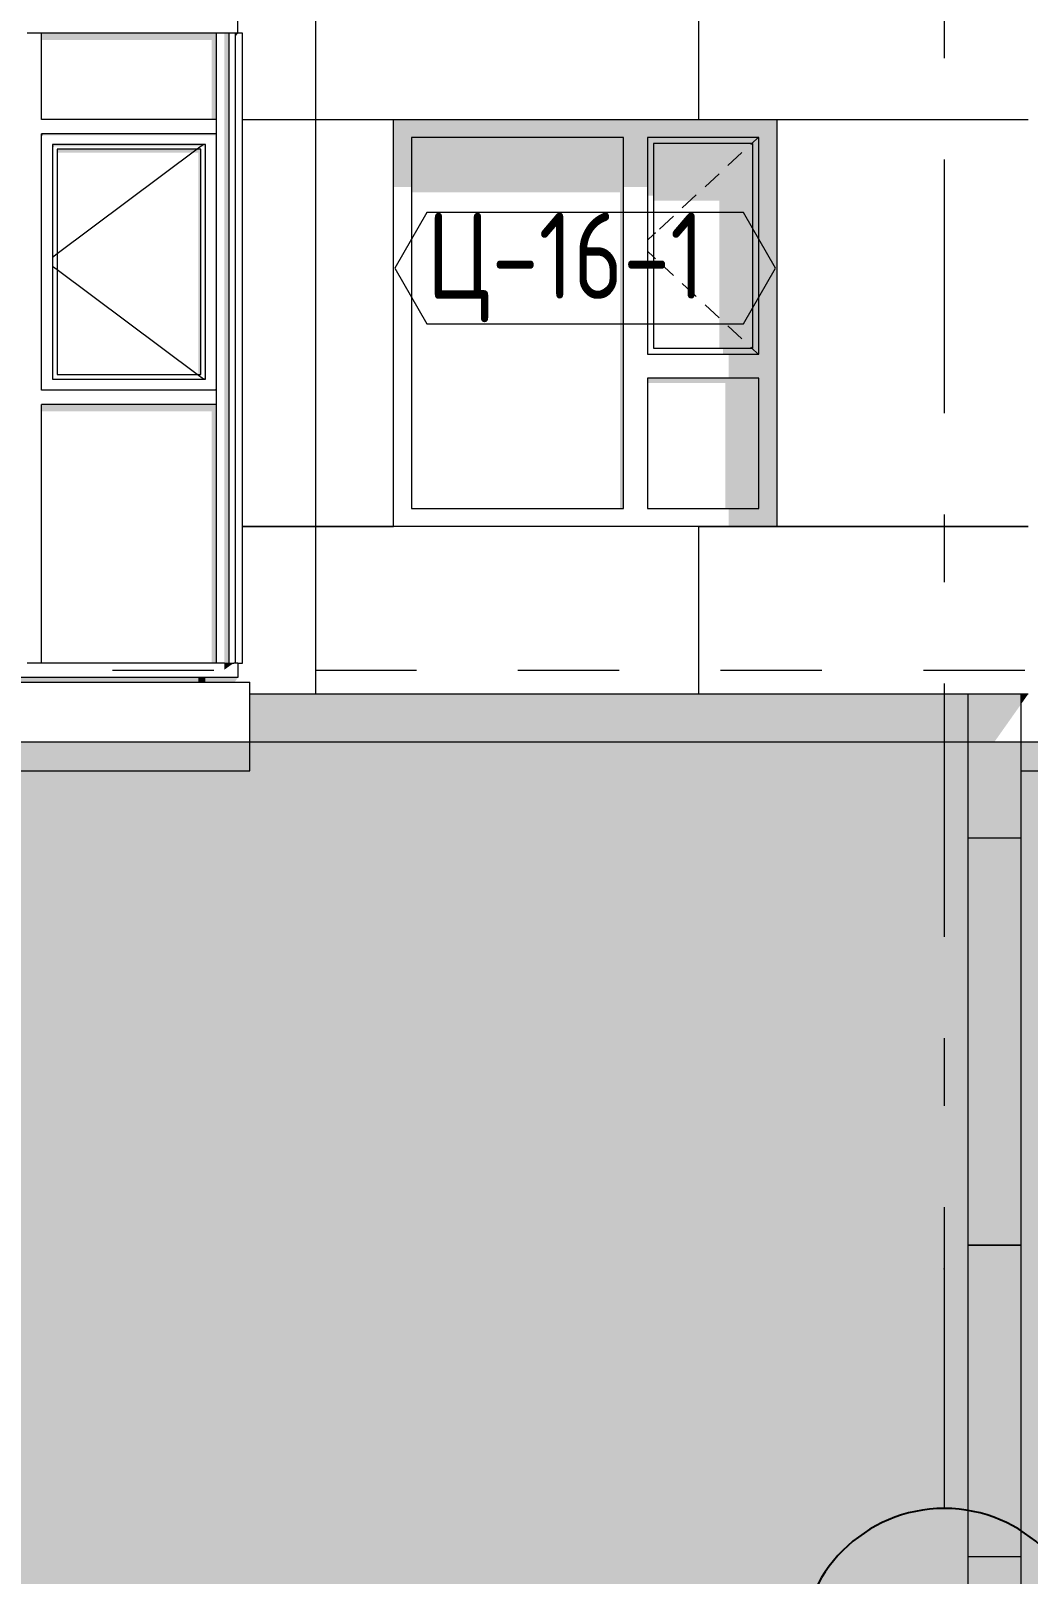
# Model space of a CAD drawing. Header units: millimetres. Extents: x 18162 to 7085488, y 72188 to 247925.
# Drawn here: x 4836125 to 4840290, y 79063 to 85506 of the extents above; entities that cross this region are included whole.
import ezdxf
from ezdxf.enums import TextEntityAlignment as Align

# ---------------------------------------------------------------- set-up
doc = ezdxf.new("R2010")
doc.units = ezdxf.units.MM
doc.header["$MEASUREMENT"] = 0
doc.linetypes.add('Dashed', pattern=[423.333333, 211.666667, -211.666667])
doc.linetypes.add('Double Dashed', pattern=[1093.611073, 529.166651, -211.666656, 141.111112, -211.666656])
for name, color, linetype in [('Archicad Windows', 7, 'Continuous'), ('Drawing & Figure', 7, 'Continuous'), ('Finish - Wall', 7, 'Continuous'), ('Interior - Stair & Railing', 7, 'Continuous'), ('Structural - Bearing', 7, 'Continuous'), ('Structural - Grid', 7, 'Continuous')]:
    doc.layers.add(name, color=color, linetype=linetype)
doc.styles.add('GENERATED_STYLE_3', font='', dxfattribs={"width": 0.8})
doc.styles.get('GENERATED_STYLE_3').set_extended_font_data('ISOCPEUR MON')
doc.dimstyles.new('GENERATED_STYLE__15', dxfattribs={"dimtxt": 440.00001, "dimasz": 228, "dimexe": 0.18, "dimexo": 150, "dimgap": 0, "dimtad": 1, "dimdec": 0, "dimzin": 0, "dimdsep": 46, "dimtxsty": 'GENERATED_STYLE_3', "dimblk": 'ARROWHEAD_2', "dimblk1": 'ARROWHEAD_2', "dimblk2": 'ARROWHEAD_2', "dimcen": 0.09, "dimclrd": 13, "dimclre": 13, "dimclrt": 13, "dimadec": 0, "dimazin": 0, "dimtfac": 1, "dimtdec": 4, "dimtmove": 0, "dimatfit": 3, "dimfxl": 1, "dimtolj": 1, "dimtzin": 0, "dimarcsym": 0})

# ---------------------------------------------------------------- blocks, each defined once
blk = doc.blocks.new('*X1770', base_point=(4860813, 82836.7))
at = {"layer": 'Structural - Bearing', "color": 8, "linetype": 'Continuous', "lineweight": 13}
for p, q in [((4840039.5, 82136.7), (4840259.5, 82136.7)), ((4840259.5, 80436.7), (4840039.5, 80436.7)), ((4840039.5, 80436.7), (4840259.5, 80436.7)), ((4840039.5, 79136.7), (4840259.5, 79136.7))]:
    blk.add_line(p, q, dxfattribs=at)
blk = doc.blocks.new('*X2047', base_point=(4860813, 82836.7))
at = {"layer": 'Structural - Bearing', "color": 8, "linetype": 'Continuous', "lineweight": 13}
for p, q in [((4837313, 85736.7), (4837313, 83436.7)), ((4838913, 85736.7), (4838913, 85136.7)), ((4834113, 85586.7), (4834113, 85556.7)), ((4835713, 85586.7), (4835713, 85556.7)), ((4837009, 85136.7), (4837313, 85136.7)), ((4837313, 85136.7), (4837639.5, 85136.7)), ((4839239.5, 85136.7), (4840013, 85136.7)), ((4840013, 85136.7), (4840289.5, 85136.7)), ((4837313, 83436.7), (4837009, 83436.7)), ((4837009, 83436.7), (4837313, 83436.7)), ((4837313, 83436.7), (4837639.5, 83436.7)), ((4837313, 83436.7), (4837313, 82836.7)), ((4837639.5, 83436.7), (4837313, 83436.7)), ((4838913, 83436.7), (4840013, 83436.7)), ((4838913, 83436.7), (4838913, 82836.7)), ((4840013, 83436.7), (4839239.5, 83436.7)), ((4840289.5, 83436.7), (4840013, 83436.7)), ((4840013, 83436.7), (4840289.5, 83436.7)), ((4837313, 82836.7), (4837313, 82736.7)), ((4838913, 82836.7), (4838913, 82736.7))]:
    blk.add_line(p, q, dxfattribs=at)
blk = doc.blocks.new('*D2094', base_point=(4860813, 82836.7))
at = {"color": 13, "linetype": 'Continuous', "lineweight": 13}
for p, q in [((4844580.9, 133286.7), (4844580.9, 133433.4)), ((4844805.9, 133286.7), (4829939.5, 133286.7)), ((4844580.9, 82736.7), (4844580.9, 133286.7))]:
    blk.add_line(p, q, dxfattribs=at)
at = {"color": 12, "linetype": 'Continuous', "lineweight": 35}
for p, q in [((4844730.9, 133200.1), (4844430.9, 133373.3)), ((4844430.9, 82823.3), (4844730.9, 82650.1))]:
    blk.add_line(p, q, dxfattribs=at)
at = {"color": 13, "lineweight": 13, "insert": (4844708.4, 107335.5), "char_height": 440, "attachment_point": 7, "rotation": 90, "style": 'GENERATED_STYLE_3'}
blk.add_mtext('\\A1;{\\pql;\\fISOCPEUR MON|b0|i0|c0|p0;\\W0.800000;50,550}', dxfattribs=at)
blk = doc.blocks.new('ARROWHEAD_2')
at = {"color": 0, "linetype": 'Continuous', "lineweight": 0}
for p, q in [((-0.378, -0.655), (0.378, 0.655)), ((0, 0), (-1, 0))]:
    blk.add_line(p, q, dxfattribs=at)
blk = doc.blocks.new('Label_75_3', base_point=(4838439.5, 84281.7))
at = {"color": 13, "linetype": 'Continuous', "lineweight": 13, "flags": 128}
blk.add_lwpolyline([(4837644.4, 84515.9), (4837778.5, 84283.7), (4839100.6, 84283.7), (4839234.7, 84515.9), (4839100.6, 84748.2), (4837778.5, 84748.2)], close=True, dxfattribs=at)
at = {"color": 13, "lineweight": 13, "insert": (4837778.5, 84747.5), "char_height": 360, "attachment_point": 1, "style": 'GENERATED_STYLE_3'}
blk.add_mtext('\\A1;{\\pql;\\pt0,253000;\\fISOCPEUR MON|b0|i0|c0|p0;\\W0.800000;Ц-16-1\\fISOCPEUR MON|b0|i0|c0|p0;\\W0.800000;\\A1{\\H.66x;\\S^  ;}\\fISOCPEUR MON|b0|i0|c0|p0;\\W0.800000;\\fISOCPEUR MON|b0|i0|c0|p0;\\W0.800000;\\A1{\\H.66x;\\S^  ;}\\fISOCPEUR MON|b0|i0|c0|p0;\\W0.800000; \\fISOCPEUR MON|b0|i0|c0|p0;\\W0.800000;\\fISOCPEUR MON|b0|i0|c0|p0;\\W0.800000;\\fISOCPEUR MON|b0|i0|c0|p0;\\W0.800000;\\fISOCPEUR MON|b0|i0|c0|p0;\\W0.800000;\\fISOCPEUR MON|b0|i0|c0|p0;\\W0.800000;\\fISOCPEUR MON|b0|i0|c0|p0;\\W0.800000;\\fISOCPEUR MON|b0|i0|c0|p0;\\W0.800000;\\fISOCPEUR MON|b0|i0|c0|p0;\\W0.800000;\\fISOCPEUR MON|b0|i0|c0|p0;\\W0.800000;\\fISOCPEUR MON|b0|i0|c0|p0;\\W0.800000;\\fISOCPEUR MON|b0|i0|c0|p0;\\W0.800000;\\fISOCPEUR MON|b0|i0|c0|p0;\\W0.800000;\\fISOCPEUR MON|b0|i0|c0|p0;\\W0.800000;\\fISOCPEUR MON|b0|i0|c0|p0;\\W0.800000;\\fISOCPEUR MON|b0|i0|c0|p0;\\W0.800000;\\fISOCPEUR MON|b0|i0|c0|p0;\\W0.800000;\\fISOCPEUR MON|b0|i0|c0|p0;\\W0.800000;\\fISOCPEUR MON|b0|i0|c0|p0;\\W0.800000;\\fISOCPEUR MON|b0|i0|c0|p0;\\W0.800000;\\fISOCPEUR MON|b0|i0|c0|p0;\\W0.800000;\\fISOCPEUR MON|b0|i0|c0|p0;\\W0.800000;\\fISOCPEUR MON|b0|i0|c0|p0;\\W0.800000;\\fISOCPEUR MON|b0|i0|c0|p0;\\W0.800000;\\fISOCPEUR MON|b0|i0|c0|p0;\\W0.800000;\\fISOCPEUR MON|b0|i0|c0|p0;\\W0.800000;\\fISOCPEUR MON|b0|i0|c0|p0;\\W0.800000;\\fISOCPEUR MON|b0|i0|c0|p0;\\W0.800000;\\fISOCPEUR MON|b0|i0|c0|p0;\\W0.800000;\\fISOCPEUR MON|b0|i0|c0|p0;\\W0.800000;\\fISOCPEUR MON|b0|i0|c0|p0;\\W0.800000;\\fISOCPEUR MON|b0|i0|c0|p0;\\W0.800000;\\fISOCPEUR MON|b0|i0|c0|p0;\\W0.800000;\\fISOCPEUR MON|b0|i0|c0|p0;\\W0.800000;\\fISOCPEUR MON|b0|i0|c0|p0;\\W0.800000;\\fISOCPEUR MON|b0|i0|c0|p0;\\W0.800000;\\fISOCPEUR MON|b0|i0|c0|p0;\\W0.800000;\\fISOCPEUR MON|b0|i0|c0|p0;\\W0.800000;\\fISOCPEUR MON|b0|i0|c0|p0;\\W0.800000;\\fISOCPEUR MON|b0|i0|c0|p0;\\W0.800000;\\fISOCPEUR MON|b0|i0|c0|p0;\\W0.800000;\\fISOCPEUR MON|b0|i0|c0|p0;\\W0.800000;\\fISOCPEUR MON|b0|i0|c0|p0;\\W0.800000;\\fISOCPEUR MON|b0|i0|c0|p0;\\W0.800000;}', dxfattribs=at)
blk = doc.blocks.new('Standard grid marker[373]_3', base_point=(4839939.5, 142836.7))
at = {"layer": 'Structural - Grid', "color": 13, "linetype": 'Double Dashed', "lineweight": 13, "ltscale": 2}
for p, q in [((4839939.5, 141836.7), (4839939.5, 80336.7)), ((4839939.5, 80336.7), (4839939.5, 79336.7))]:
    blk.add_line(p, q, dxfattribs=at)
at = {"layer": 'Structural - Grid', "color": 13, "linetype": 'Continuous', "lineweight": 25, "flags": 128}
blk.add_lwpolyline([(4839939.5, 78136.7, 1), (4839939.5, 79336.7, 1)], format="xyb", close=True, dxfattribs=at)
at = {"layer": 'Structural - Grid', "color": 13, "linetype": 'Double Dashed', "lineweight": 13, "ltscale": 2}
blk.add_point((4839939.5, 80336.7), dxfattribs=at)
blk.add_point((4839939.5, 80336.7), dxfattribs=at)
at = {"layer": 'Structural - Grid', "color": 13, "lineweight": 13, "style": 'GENERATED_STYLE_3'}
blk.add_attdef('AC_MarkerText_1', text='', height=500, rotation=360, dxfattribs=at).set_placement((4839939.5, 78986.7), align=Align.TOP_CENTER)

msp = doc.modelspace()

# ---------------------------------------------------------------- hatches: boundary and pattern name
at = {"layer": 'Archicad Windows', "linetype": 'Continuous', "lineweight": 0}
for points in [[(4837639.5, 85136.7), (4837639.5, 85061.7), (4837714.5, 85061.7), (4838599.5, 85061.7), (4838699.5, 85061.7), (4839164.5, 85061.7), (4839239.5, 85061.7), (4839239.5, 85136.7)], [(4837714.5, 85061.7), (4837639.5, 85061.7), (4837639.5, 84853.8), (4837714.5, 84853.8)], [(4838599.5, 85061.7), (4837714.5, 85061.7), (4837714.5, 84832.6), (4838584.5, 84832.6), (4838584.5, 83511.7), (4838599.5, 83511.7)], [(4838699.5, 85061.7), (4838599.5, 85061.7), (4838599.5, 84853.8), (4838699.5, 84853.8)], [(4838699.5, 85061.7), (4838699.5, 85036.7), (4838724.5, 85036.7), (4839139.5, 85036.7), (4839164.5, 85036.7), (4839164.5, 85061.7)], [(4839164.5, 84156.7), (4839164.5, 84056.7), (4839164.5, 83511.7), (4839239.5, 83511.7), (4839239.5, 85061.7), (4839164.5, 85061.7)], [(4838699.5, 85036.7), (4838699.5, 84818.5), (4838724.5, 84818.5), (4838724.5, 85036.7)], [(4838724.5, 85036.7), (4838724.5, 84797.3), (4838999.5, 84797.3), (4838999.5, 84181.7), (4839139.5, 84181.7), (4839139.5, 85036.7)], [(4839139.5, 84181.7), (4839164.5, 84181.7), (4839164.5, 85036.7), (4839139.5, 85036.7)], [(4839164.5, 84181.7), (4839014.5, 84181.7), (4839014.5, 84156.7), (4839164.5, 84156.7)], [(4839039.5, 84156.7), (4839039.5, 84056.7), (4839164.5, 84056.7), (4839164.5, 84156.7)], [(4839164.5, 84056.7), (4838699.5, 84056.7), (4838699.5, 84035.5), (4839024.5, 84035.5), (4839024.5, 83511.7), (4839164.5, 83511.7)], [(4839039.5, 83436.7), (4839239.5, 83436.7), (4839239.5, 83511.7), (4839039.5, 83511.7)]]:
    msp.add_hatch(color=49, dxfattribs=at).paths.add_polyline_path(points)
at = {"layer": 'Drawing & Figure', "linetype": 'Continuous', "lineweight": 0}
msp.add_hatch(color=49, dxfattribs=at).paths.add_polyline_path([(4868351.6, 82536.7), (4787503.3, 82536.7), (4787503.3, 72524.1), (4868351.6, 72524.1)])
at = {"layer": 'Finish - Wall', "linetype": 'Continuous', "lineweight": 0}
for points in [[(4836899.5, 85496.7), (4836169.5, 85496.7), (4836169.5, 85468.4), (4836879.5, 85468.4), (4836879.5, 85136.7), (4836899.5, 85136.7)], [(4836952.4, 85496.7), (4836932.9, 85496.7), (4836932.9, 85106.7), (4836952.4, 85106.7)], [(4836979.5, 85496.7), (4836979.5, 85486), (4836980.7, 85484.3), (4836989.5, 85496.7)], [(4836176.6, 85069.6), (4836169.5, 85076.7), (4836169.5, 85069.6)], [(4836899.5, 85076.7), (4836169.5, 85076.7), (4836176.6, 85069.6), (4836892.4, 85069.6)], [(4836892.4, 85069.6), (4836894.5, 85069.6), (4836894.5, 84011.7), (4836899.5, 84006.7), (4836899.5, 85076.7)], [(4836952.4, 85106.7), (4836932.9, 85106.7), (4836932.9, 83976.7), (4836952.4, 83976.7)], [(4836214.5, 85031.7), (4836214.5, 85024.6), (4836221.6, 85024.6)], [(4836854.5, 85031.7), (4836214.5, 85031.7), (4836221.6, 85024.6), (4836847.4, 85024.6)], [(4836834.5, 85011.7), (4836234.5, 85011.7), (4836234.5, 84997.5), (4836824.5, 84997.5), (4836824.5, 84071.7), (4836834.5, 84071.7)], [(4836847.4, 85024.6), (4836849.5, 85024.6), (4836849.5, 84056.7), (4836854.5, 84051.7), (4836854.5, 85031.7)], [(4836849.5, 84051.7), (4836854.5, 84051.7), (4836849.5, 84056.7)], [(4836894.5, 84006.7), (4836899.5, 84006.7), (4836894.5, 84011.7)], [(4836952.4, 83976.7), (4836932.9, 83976.7), (4836932.9, 82866.7), (4836952.4, 82866.7)], [(4836169.5, 83946.7), (4836169.5, 83918.4), (4836879.5, 83918.4), (4836879.5, 82866.7), (4836899.5, 82866.7), (4836899.5, 83946.7)], [(4836932.9, 82839.1), (4836939.5, 82843.8), (4836939.5, 82866.7), (4836932.9, 82866.7)], [(4836971.9, 82866.7), (4836939.5, 82866.7), (4836939.5, 82843.8)]]:
    msp.add_hatch(color=49, dxfattribs=at).paths.add_polyline_path(points)
at = {"layer": 'Interior - Stair & Railing', "linetype": 'Continuous', "lineweight": 0}
for points in [[(4836827.7, 82806.7), (4836827.5, 82806.7), (4836827.5, 82786.7), (4836827.7, 82786.7)], [(4836827.7, 82806.7), (4836827.7, 82786.7), (4836828.2, 82786.7), (4836828.2, 82806.7)], [(4836829.1, 82806.7), (4836828.2, 82806.7), (4836828.2, 82786.7), (4836829.1, 82786.7)], [(4836830.3, 82806.7), (4836829.1, 82806.7), (4836829.1, 82786.7), (4836830.3, 82786.7)], [(4836830.3, 82806.7), (4836830.3, 82786.7), (4836831.8, 82786.7), (4836831.8, 82806.7)], [(4836833.5, 82806.7), (4836831.8, 82806.7), (4836831.8, 82786.7), (4836833.5, 82786.7)], [(4836835.4, 82806.7), (4836833.5, 82806.7), (4836833.5, 82786.7), (4836835.4, 82786.7)], [(4836837.4, 82806.7), (4836835.4, 82806.7), (4836835.4, 82786.7), (4836837.4, 82786.7)], [(4836839.5, 82806.7), (4836837.4, 82806.7), (4836837.4, 82786.7), (4836839.5, 82786.7)], [(4836841.6, 82806.7), (4836839.5, 82806.7), (4836839.5, 82786.7), (4836841.6, 82786.7)], [(4836841.6, 82786.7), (4836843.6, 82786.7), (4836843.6, 82806.7), (4836841.6, 82806.7)], [(4836845.5, 82806.7), (4836843.6, 82806.7), (4836843.6, 82786.7), (4836845.5, 82786.7)], [(4836847.2, 82806.7), (4836845.5, 82806.7), (4836845.5, 82786.7), (4836847.2, 82786.7)], [(4836847.2, 82806.7), (4836847.2, 82786.7), (4836848.7, 82786.7), (4836848.7, 82806.7)], [(4836849.9, 82806.7), (4836848.7, 82806.7), (4836848.7, 82786.7), (4836849.9, 82786.7)], [(4836850.8, 82806.7), (4836849.9, 82806.7), (4836849.9, 82786.7), (4836850.8, 82786.7)], [(4836850.8, 82806.7), (4836850.8, 82786.7), (4836851.3, 82786.7), (4836851.3, 82806.7)], [(4836851.5, 82806.7), (4836851.3, 82806.7), (4836851.3, 82786.7), (4836851.5, 82786.7)]]:
    msp.add_hatch(color=49, dxfattribs=at).paths.add_polyline_path(points)
at = {"layer": 'Structural - Bearing', "linetype": 'Continuous', "lineweight": 0}
for points in [[(4835951.5, 82806.7), (4835951.5, 82786.7), (4836827.5, 82786.7), (4836827.5, 82806.7)], [(4836989.5, 82806.7), (4836851.5, 82806.7), (4836851.5, 82786.7), (4836975.4, 82786.7)], [(4822539.5, 82524.6), (4826541.8, 82524.6), (4826736.6, 82524.6), (4827141.8, 82524.6), (4828449.5, 82524.6), (4828449.5, 80830.2), (4828439.5, 80816.1), (4828439.5, 80806.8), (4828339.5, 80665.4), (4828339.5, 80295.4), (4835539.5, 80295.4), (4837039.5, 82416.7), (4829839.5, 82416.7), (4829839.5, 82736.7), (4822539.5, 82736.7)], [(4837039.5, 82736.7), (4837039.5, 82524.6), (4840039.5, 82524.6), (4840039.5, 82736.7)], [(4840039.5, 82736.7), (4840039.5, 82524.6), (4840139.5, 82524.6), (4840259.5, 82694.3), (4840259.5, 82736.7)], [(4840259.5, 82694.3), (4840289.5, 82736.7), (4840259.5, 82736.7)]]:
    msp.add_hatch(color=49, dxfattribs=at).paths.add_polyline_path(points)

# ---------------------------------------------------------------- linework, layer by layer
at = {"color": 8, "linetype": 'Dashed', "lineweight": 13, "ltscale": 2}
msp.add_line((4805138.5, 82836.7), (4846132, 82836.7), dxfattribs=at)
at = {"layer": 'Archicad Windows', "color": 7, "linetype": 'Continuous', "lineweight": 13}
for p, q in [((4837639.5, 83436.7), (4837639.5, 85136.7)), ((4837639.5, 85136.7), (4839239.5, 85136.7)), ((4839239.5, 85136.7), (4839239.5, 83436.7)), ((4839239.5, 83436.7), (4837639.5, 83436.7))]:
    msp.add_line(p, q, dxfattribs=at)
at = {"layer": 'Archicad Windows', "color": 7, "linetype": 'Continuous', "lineweight": 9}
for p, q in [((4837714.5, 85061.7), (4837714.5, 83511.7)), ((4838599.5, 85061.7), (4837714.5, 85061.7)), ((4838599.5, 83511.7), (4838599.5, 85061.7)), ((4838699.5, 85061.7), (4838699.5, 84156.7)), ((4839164.5, 85061.7), (4838699.5, 85061.7)), ((4839162.6, 85061.7), (4839135.6, 85036.7)), ((4839164.5, 84156.7), (4839164.5, 85061.7)), ((4838724.5, 85036.7), (4838724.5, 84181.7)), ((4839139.5, 85036.7), (4838724.5, 85036.7)), ((4839094.2, 84998.3), (4839035.5, 84943.9)), ((4839135.6, 85036.7), (4839130.9, 85032.3)), ((4839139.5, 84181.7), (4839139.5, 85036.7)), ((4838998.9, 84909.9), (4838940.2, 84855.5)), ((4838903.5, 84821.5), (4838844.9, 84767.1)), ((4838808.2, 84733.1), (4838749.5, 84678.7)), ((4838724.5, 84655.5), (4838699.5, 84632.4)), ((4838733.2, 84663.6), (4838724.5, 84655.5)), ((4838724.5, 84562.8), (4838699.5, 84586)), ((4838733.2, 84554.8), (4838724.5, 84562.8)), ((4838808.2, 84485.2), (4838749.5, 84539.6)), ((4838903.5, 84396.8), (4838844.9, 84451.2)), ((4838998.9, 84308.5), (4838940.2, 84362.9)), ((4839094.2, 84220.1), (4839035.5, 84274.5)), ((4838699.5, 84156.7), (4839164.5, 84156.7)), ((4838724.5, 84181.7), (4839139.5, 84181.7)), ((4839135.6, 84181.7), (4839130.9, 84186.1)), ((4839162.6, 84156.7), (4839135.6, 84181.7)), ((4838699.5, 84056.7), (4838699.5, 83511.7)), ((4839164.5, 84056.7), (4838699.5, 84056.7)), ((4839164.5, 83511.7), (4839164.5, 84056.7)), ((4837714.5, 83511.7), (4838599.5, 83511.7)), ((4838699.5, 83511.7), (4839164.5, 83511.7))]:
    msp.add_line(p, q, dxfattribs=at)
at = {"layer": 'Drawing & Figure', "color": 7, "linetype": 'Continuous', "lineweight": 13, "flags": 128}
msp.add_lwpolyline([(4868351.6, 82536.7), (4787503.3, 82536.7), (4787503.3, 72524.1), (4868351.6, 72524.1)], close=True, dxfattribs=at)
at = {"layer": 'Finish - Wall', "color": 7, "linetype": 'Continuous', "lineweight": 9}
for p, q in [((4836989.5, 85496.7), (4836989.5, 85556.7)), ((4836139.5, 85496.7), (4836109.5, 85496.7)), ((4836169.5, 85496.7), (4836139.5, 85496.7)), ((4836899.5, 85496.7), (4836169.5, 85496.7)), ((4836169.5, 85136.7), (4836169.5, 85496.7)), ((4836932.9, 85496.7), (4836899.5, 85496.7)), ((4836899.5, 85136.7), (4836899.5, 85496.7)), ((4836952.4, 85496.7), (4836932.9, 85496.7)), ((4836971.9, 85496.7), (4836952.4, 85496.7)), ((4836952.4, 85106.7), (4836952.4, 85496.7)), ((4836979.5, 85496.7), (4836971.9, 85496.7)), ((4836989.5, 85496.7), (4836979.5, 85496.7)), ((4836979.5, 85106.7), (4836979.5, 85496.7)), ((4837009, 85496.7), (4836989.5, 85496.7)), ((4837009, 85106.7), (4837009, 85496.7)), ((4836899.5, 85136.7), (4836169.5, 85136.7)), ((4836899.5, 85106.7), (4836899.5, 85136.7)), ((4836169.5, 84006.7), (4836169.5, 85076.7)), ((4836899.5, 85076.7), (4836169.5, 85076.7)), ((4836899.5, 85076.7), (4836899.5, 85106.7)), ((4836899.5, 84006.7), (4836899.5, 85076.7)), ((4836952.4, 83976.7), (4836952.4, 85106.7)), ((4836979.5, 83976.7), (4836979.5, 85106.7)), ((4837009, 83976.7), (4837009, 85106.7)), ((4836214.5, 85031.7), (4836214.5, 84051.7)), ((4836854.5, 85031.7), (4836214.5, 85031.7)), ((4836834.5, 85011.7), (4836234.5, 85011.7)), ((4836819.2, 85011.7), (4836234.5, 84575.3)), ((4836234.5, 85011.7), (4836234.5, 84071.7)), ((4836846, 85031.7), (4836819.2, 85011.7)), ((4836834.5, 84071.7), (4836834.5, 85011.7)), ((4836854.5, 84051.7), (4836854.5, 85031.7)), ((4836234.5, 84575.3), (4836214.5, 84560.3)), ((4836234.5, 84508.1), (4836214.5, 84523)), ((4836819.2, 84071.7), (4836234.5, 84508.1)), ((4836214.5, 84051.7), (4836854.5, 84051.7)), ((4836234.5, 84071.7), (4836834.5, 84071.7)), ((4836846, 84051.7), (4836819.2, 84071.7)), ((4836899.5, 84006.7), (4836169.5, 84006.7)), ((4836899.5, 83976.7), (4836899.5, 84006.7)), ((4836899.5, 83946.7), (4836899.5, 83976.7)), ((4836952.4, 82866.7), (4836952.4, 83976.7)), ((4836979.5, 82866.7), (4836979.5, 83976.7)), ((4837009, 82866.7), (4837009, 83976.7)), ((4836169.5, 82866.7), (4836169.5, 83946.7)), ((4836899.5, 83946.7), (4836169.5, 83946.7)), ((4836899.5, 82866.7), (4836899.5, 83946.7)), ((4836139.5, 82806.7), (4834189.5, 82806.7)), ((4836139.5, 82866.7), (4836109.5, 82866.7)), ((4836169.5, 82866.7), (4836139.5, 82866.7)), ((4836939.5, 82806.7), (4836139.5, 82806.7)), ((4836899.5, 82866.7), (4836169.5, 82866.7)), ((4836932.9, 82866.7), (4836899.5, 82866.7)), ((4836932.9, 82866.7), (4836952.4, 82866.7)), ((4836989.5, 82806.7), (4836939.5, 82806.7)), ((4836952.4, 82866.7), (4836971.9, 82866.7)), ((4836979.5, 82866.7), (4836971.9, 82866.7)), ((4836989.5, 82866.7), (4836979.5, 82866.7)), ((4836989.5, 82866.7), (4837009, 82866.7)), ((4836989.5, 82866.7), (4836989.5, 82806.7))]:
    msp.add_line(p, q, dxfattribs=at)
at = {"layer": 'Interior - Stair & Railing', "color": 7, "linetype": 'Continuous', "lineweight": 9}
for p, q in [((4836827.5, 82786.7), (4836827.5, 82806.7)), ((4836851.5, 82786.7), (4836851.5, 82806.7))]:
    msp.add_line(p, q, dxfattribs=at)
at = {"layer": 'Structural - Bearing', "color": 7, "linetype": 'Continuous', "lineweight": 13}
for p, q in [((4829839.5, 82786.7), (4837039.5, 82786.7)), ((4837039.5, 82416.7), (4837039.5, 82786.7)), ((4840289.5, 82736.7), (4837039.5, 82736.7)), ((4840039.5, 78486.7), (4840039.5, 82736.7)), ((4840259.5, 82736.7), (4840259.5, 78086.7)), ((4829839.5, 82416.7), (4837039.5, 82416.7)), ((4840259.5, 82416.7), (4841639.5, 82416.7))]:
    msp.add_line(p, q, dxfattribs=at)

# ---------------------------------------------------------------- block references
at = {"color": 12, "linetype": 'Continuous', "lineweight": 13}
msp.add_blockref('Label_75_3', (4838439.5, 84281.7), dxfattribs=at)
at = {"layer": 'Structural - Bearing', "lineweight": 0}
for name in ['*X2047', '*X1770']:
    msp.add_blockref(name, (4860813, 82836.7), dxfattribs=at)
at = {"layer": 'Structural - Grid', "color": 13, "linetype": 'Continuous', "lineweight": 13}
msp.add_blockref('Standard grid marker[373]_3', (4839939.5, 142836.7), dxfattribs=at)

# ---------------------------------------------------------------- dimensions: what is measured, and where the dimension line sits
at = {"color": 13, "linetype": 'Continuous', "lineweight": 13}
dim = msp.add_linear_dim(base=(4844580.9, 133286.7), p1=(4840289.5, 82736.7), p2=(4829789.5, 133286.7), angle=90, dimstyle='GENERATED_STYLE__15', dxfattribs=at)
dim.commit()
dim.dimension.update_dxf_attribs({"geometry": '*D2094', "text_midpoint": (4844272.9, 108239.9), "dimtype": 160, "text_rotation": 90})

doc.saveas('drawing.dxf')
